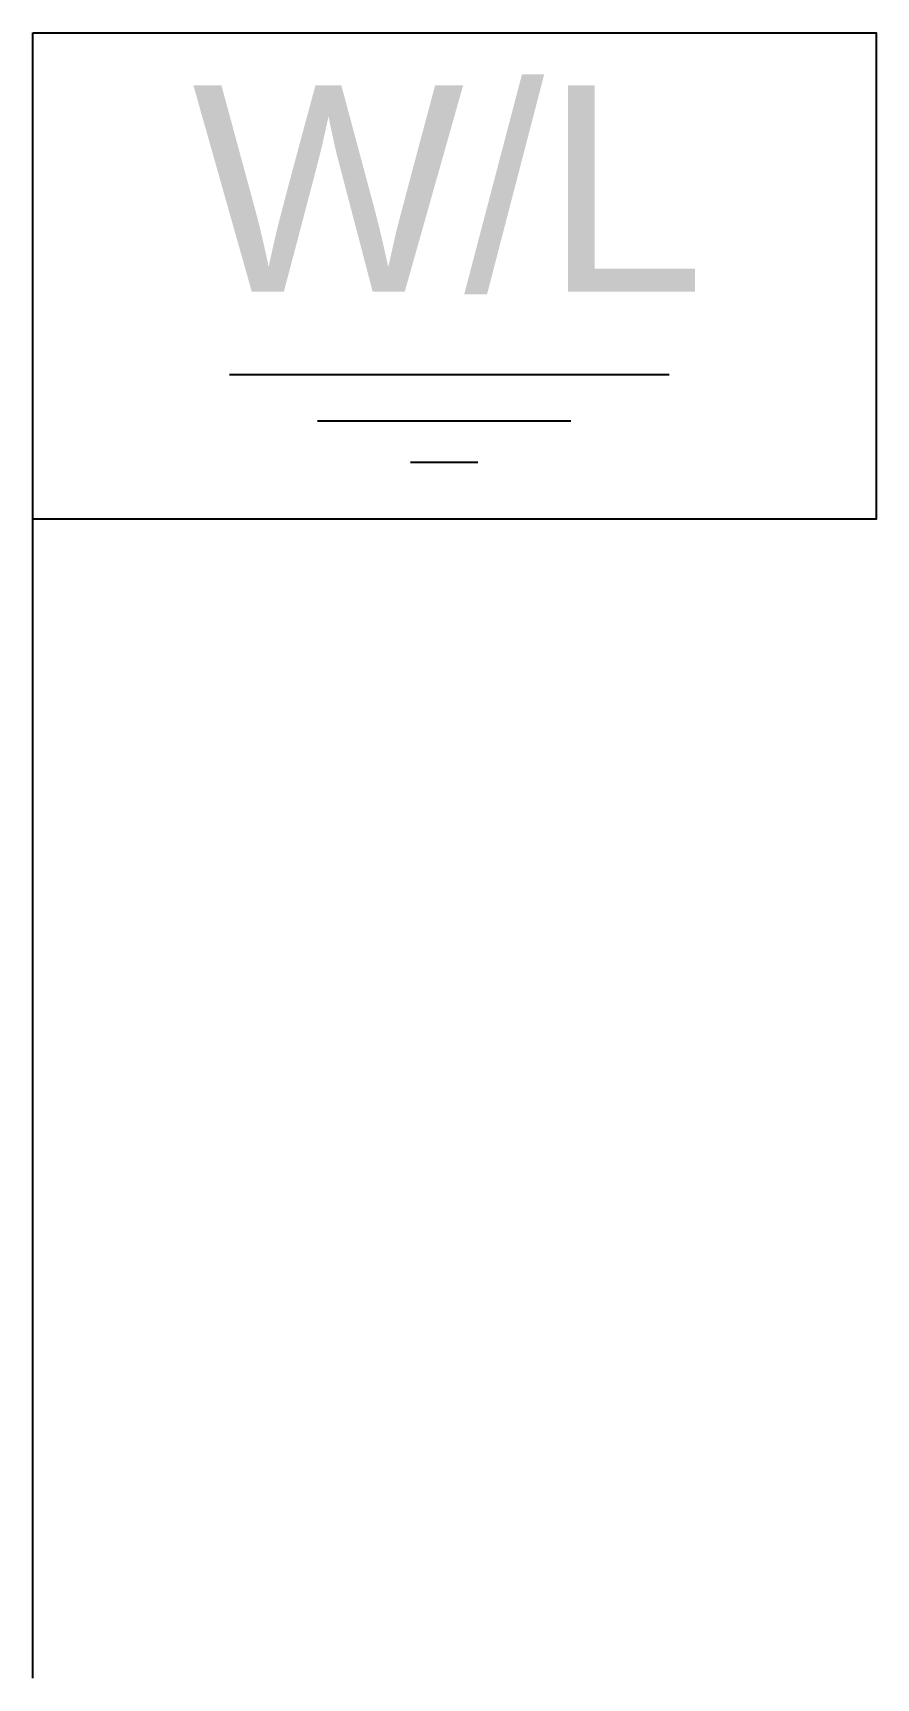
# Model space of a CAD drawing. Header units: feet. Extents: x 0 to 0.196, y 0 to 0.382.
import ezdxf
from ezdxf.enums import TextEntityAlignment as Align

# ---------------------------------------------------------------- set-up
doc = ezdxf.new("R2010")
doc.units = ezdxf.units.FT
doc.header["$MEASUREMENT"] = 0
doc.styles.add('Style-Arial', font='arial.ttf')

msp = doc.modelspace()

# ---------------------------------------------------------------- linework, layer by layer
for p, q in [((0, 0), (0, 0.3816)), ((0.0456, 0.3024), (0.1476, 0.3024)), ((0.066, 0.2916), (0.1248, 0.2916)), ((0.0876, 0.282), (0.1032, 0.282))]:
    msp.add_line(p, q)
at = {"flags": 128}
msp.add_lwpolyline([(0, 0.3816), (0.1956, 0.3816), (0.1956, 0.2688), (0, 0.2688)], dxfattribs=at)

# ---------------------------------------------------------------- texts
at = {"style": 'Style-Arial'}
msp.add_text('W/L', height=0.047873, dxfattribs=at).set_placement((0.09637, 0.34554), align=Align.MIDDLE_CENTER)

doc.saveas('drawing.dxf')
